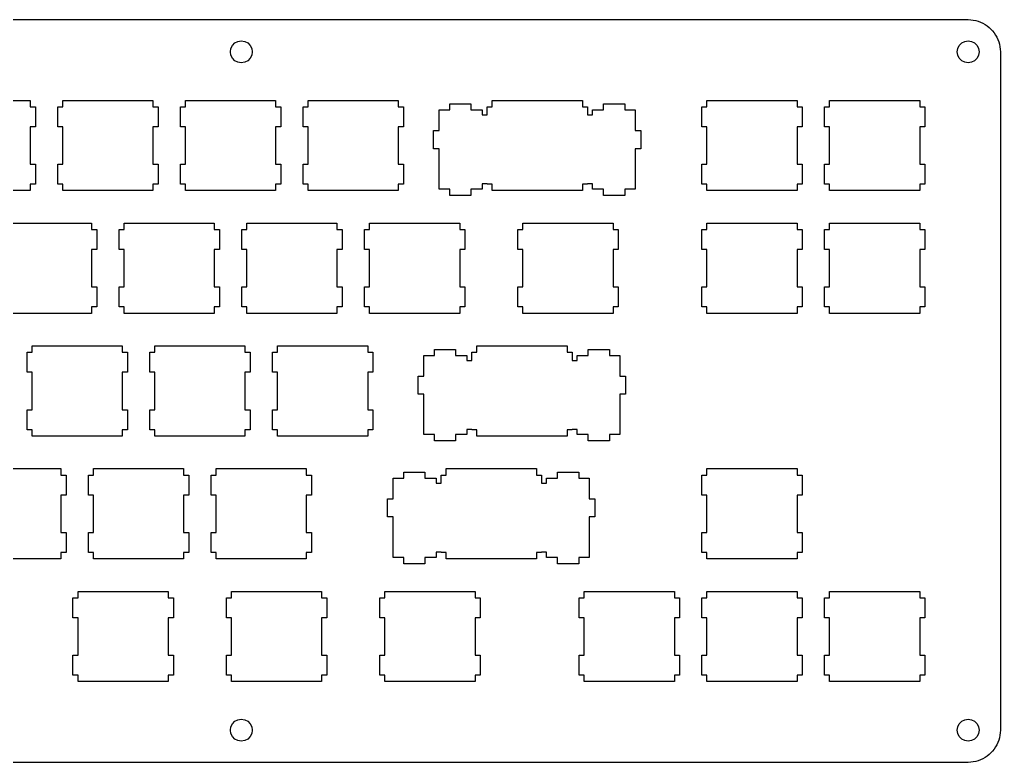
# Model space of a CAD drawing. Extents: x 0 to 349, y 0 to 115.
# Drawn here: x 196.4 to 348.7, y 0.1 to 115.3 of the extents above; entities that cross this region are included whole.
import ezdxf

# ---------------------------------------------------------------- set-up
doc = ezdxf.new("R2010")
doc.units = 0
doc.layers.get('0').update_dxf_attribs({"linetype": 'CONTINUOUS'})

msp = doc.modelspace()

# ---------------------------------------------------------------- linework, layer by layer
at = {"color": 0}
for p, q in [((5.09323, 115.343), (343.706, 115.343)), ((343.706, 115.343), (344.099, 115.328)), ((344.099, 115.328), (344.489, 115.282)), ((344.489, 115.282), (344.873, 115.207)), ((344.873, 115.207), (345.252, 115.098)), ((345.252, 115.098), (345.62, 114.961)), ((345.62, 114.961), (345.976, 114.797)), ((345.976, 114.797), (346.319, 114.607)), ((346.319, 114.607), (346.644, 114.388)), ((346.644, 114.388), (346.954, 114.146)), ((346.954, 114.146), (347.242, 113.88)), ((347.242, 113.88), (347.508, 113.592)), ((347.508, 113.592), (347.752, 113.283)), ((347.752, 113.283), (347.97, 112.955)), ((347.97, 112.955), (348.161, 112.613)), ((229.219, 110.87), (229.46, 111.344)), ((229.46, 111.344), (229.836, 111.718)), ((229.836, 111.718), (230.31, 111.961)), ((230.31, 111.961), (230.835, 112.043)), ((230.835, 112.043), (231.36, 111.961)), ((231.36, 111.961), (231.834, 111.718)), ((231.834, 111.718), (232.21, 111.344)), ((232.21, 111.344), (232.452, 110.87)), ((342.09, 110.87), (342.331, 111.344)), ((342.331, 111.344), (342.707, 111.718)), ((342.707, 111.718), (343.181, 111.961)), ((343.181, 111.961), (343.706, 112.043)), ((343.706, 112.043), (344.231, 111.961)), ((344.231, 111.961), (344.705, 111.718)), ((344.705, 111.718), (345.082, 111.344)), ((345.082, 111.344), (345.323, 110.87)), ((348.161, 112.613), (348.325, 112.256)), ((348.325, 112.256), (348.462, 111.888)), ((348.462, 111.888), (348.568, 111.51)), ((348.568, 111.51), (348.645, 111.125)), ((229.136, 110.344), (229.219, 110.87)), ((229.219, 109.819), (229.136, 110.344)), ((229.46, 109.345), (229.219, 109.819)), ((232.452, 109.819), (232.21, 109.345)), ((232.452, 110.87), (232.536, 110.344)), ((232.536, 110.344), (232.452, 109.819)), ((342.007, 110.344), (342.09, 110.87)), ((342.09, 109.819), (342.007, 110.344)), ((342.331, 109.345), (342.09, 109.819)), ((345.323, 109.819), (345.082, 109.345)), ((345.323, 110.87), (345.406, 110.344)), ((345.406, 110.344), (345.323, 109.819)), ((348.645, 111.125), (348.69, 110.735)), ((348.69, 110.735), (348.706, 110.344)), ((348.706, 110.344), (348.707, 5.09323)), ((229.836, 108.968), (229.46, 109.345)), ((230.31, 108.727), (229.836, 108.968)), ((230.835, 108.643), (230.31, 108.727)), ((231.36, 108.727), (230.835, 108.643)), ((231.834, 108.968), (231.36, 108.727)), ((232.21, 109.345), (231.834, 108.968)), ((342.707, 108.968), (342.331, 109.345)), ((343.181, 108.727), (342.707, 108.968)), ((343.706, 108.643), (343.181, 108.727)), ((344.231, 108.727), (343.706, 108.643)), ((344.705, 108.968), (344.231, 108.727)), ((345.082, 109.345), (344.705, 108.968)), ((184.069, 102.818), (198.068, 102.818)), ((198.068, 102.818), (198.068, 101.819)), ((203.119, 101.819), (203.119, 102.818)), ((203.119, 102.818), (217.118, 102.818)), ((217.118, 102.818), (217.118, 101.819)), ((222.169, 101.819), (222.169, 102.818)), ((222.169, 102.818), (236.168, 102.818)), ((236.168, 102.818), (236.168, 101.819)), ((241.219, 101.819), (241.219, 102.818)), ((241.219, 102.818), (255.218, 102.818)), ((255.218, 102.818), (255.218, 101.819)), ((263.194, 101.348), (263.194, 102.269)), ((263.194, 102.269), (266.493, 102.269)), ((266.493, 102.269), (266.493, 101.348)), ((269.794, 101.819), (269.794, 102.818)), ((269.794, 102.818), (283.793, 102.818)), ((283.793, 102.818), (283.793, 101.819)), ((287.094, 101.348), (287.094, 102.269)), ((287.094, 102.269), (290.394, 102.269)), ((290.394, 102.269), (290.394, 101.348)), ((303.131, 101.819), (303.131, 102.818)), ((303.131, 102.818), (317.132, 102.818)), ((317.132, 102.818), (317.132, 101.819)), ((322.181, 101.819), (322.181, 102.818)), ((322.181, 102.818), (336.182, 102.818)), ((336.182, 102.818), (336.182, 101.819)), ((198.068, 101.819), (198.869, 101.819)), ((198.869, 101.819), (198.869, 98.7185)), ((202.319, 98.7185), (202.319, 101.819)), ((202.319, 101.819), (203.119, 101.819)), ((217.118, 101.819), (217.919, 101.819)), ((217.919, 101.819), (217.919, 98.7185)), ((221.369, 98.7185), (221.369, 101.819)), ((221.369, 101.819), (222.169, 101.819)), ((236.168, 101.819), (236.969, 101.819)), ((236.969, 101.819), (236.969, 98.7185)), ((240.419, 98.7185), (240.419, 101.819)), ((240.419, 101.819), (241.219, 101.819)), ((255.218, 101.819), (256.019, 101.819)), ((256.019, 101.819), (256.019, 98.7185)), ((261.568, 98.1177), (261.568, 101.348)), ((261.568, 101.348), (263.194, 101.348)), ((266.493, 101.348), (268.219, 101.348)), ((268.219, 101.348), (268.219, 100.549)), ((268.219, 100.549), (268.994, 100.549)), ((268.994, 100.549), (268.994, 101.819)), ((268.994, 101.819), (269.794, 101.819)), ((283.793, 101.819), (284.594, 101.819)), ((284.594, 101.819), (284.594, 100.549)), ((284.594, 100.549), (285.368, 100.549)), ((285.368, 100.549), (285.368, 101.348)), ((285.368, 101.348), (287.094, 101.348)), ((290.394, 101.348), (292.019, 101.348)), ((292.019, 101.348), (292.019, 98.1177)), ((302.332, 98.7185), (302.332, 101.819)), ((302.332, 101.819), (303.131, 101.819)), ((317.132, 101.819), (317.931, 101.819)), ((317.931, 101.819), (317.931, 98.7185)), ((321.382, 98.7185), (321.382, 101.819)), ((321.382, 101.819), (322.181, 101.819)), ((336.182, 101.819), (336.981, 101.819)), ((336.981, 101.819), (336.981, 98.7185)), ((198.869, 98.7185), (198.068, 98.7185)), ((198.068, 98.7185), (198.068, 92.9185)), ((203.119, 98.7185), (202.319, 98.7185)), ((203.119, 92.9185), (203.119, 98.7185)), ((217.919, 98.7185), (217.118, 98.7185)), ((217.118, 98.7185), (217.118, 92.9185)), ((222.169, 98.7185), (221.369, 98.7185)), ((222.169, 92.9185), (222.169, 98.7185)), ((236.969, 98.7185), (236.168, 98.7185)), ((236.168, 98.7185), (236.168, 92.9185)), ((241.219, 98.7185), (240.419, 98.7185)), ((241.219, 92.9185), (241.219, 98.7185)), ((256.019, 98.7185), (255.218, 98.7185)), ((255.218, 98.7185), (255.218, 92.9185)), ((260.693, 95.3188), (260.693, 98.1177)), ((260.693, 98.1177), (261.568, 98.1177)), ((292.019, 98.1177), (292.894, 98.1177)), ((292.894, 98.1177), (292.894, 95.3188)), ((303.131, 98.7185), (302.332, 98.7185)), ((303.131, 92.9185), (303.131, 98.7185)), ((317.931, 98.7185), (317.132, 98.7185)), ((317.132, 98.7185), (317.132, 92.9185)), ((322.181, 98.7185), (321.382, 98.7185)), ((322.181, 92.9185), (322.181, 98.7185)), ((336.981, 98.7185), (336.182, 98.7185)), ((336.182, 98.7185), (336.182, 92.9185)), ((261.568, 95.3188), (260.693, 95.3188)), ((261.568, 89.0475), (261.568, 95.3188)), ((292.019, 95.3188), (292.019, 89.0475)), ((292.894, 95.3188), (292.019, 95.3188)), ((198.068, 92.9185), (198.869, 92.9185)), ((198.869, 92.9185), (198.869, 89.8179)), ((202.319, 89.8179), (202.319, 92.9185)), ((202.319, 92.9185), (203.119, 92.9185)), ((217.118, 92.9185), (217.919, 92.9185)), ((217.919, 92.9185), (217.919, 89.8179)), ((221.369, 89.8179), (221.369, 92.9185)), ((221.369, 92.9185), (222.169, 92.9185)), ((236.168, 92.9185), (236.969, 92.9185)), ((236.969, 92.9185), (236.969, 89.8179)), ((240.419, 89.8179), (240.419, 92.9185)), ((240.419, 92.9185), (241.219, 92.9185)), ((255.218, 92.9185), (256.019, 92.9185)), ((256.019, 92.9185), (256.019, 89.8179)), ((302.332, 89.8179), (302.332, 92.9185)), ((302.332, 92.9185), (303.131, 92.9185)), ((317.132, 92.9185), (317.931, 92.9185)), ((317.931, 92.9185), (317.931, 89.8179)), ((321.382, 89.8179), (321.382, 92.9185)), ((321.382, 92.9185), (322.181, 92.9185)), ((336.182, 92.9185), (336.981, 92.9185)), ((336.981, 92.9185), (336.981, 89.8179)), ((198.068, 88.8189), (184.069, 88.8189)), ((198.068, 89.8179), (198.068, 88.8189)), ((198.869, 89.8179), (198.068, 89.8179)), ((203.119, 89.8179), (202.319, 89.8179)), ((203.119, 88.8189), (203.119, 89.8179)), ((217.118, 88.8189), (203.119, 88.8189)), ((217.118, 89.8179), (217.118, 88.8189)), ((217.919, 89.8179), (217.118, 89.8179)), ((222.169, 89.8179), (221.369, 89.8179)), ((222.169, 88.8189), (222.169, 89.8179)), ((236.168, 88.8189), (222.169, 88.8189)), ((236.168, 89.8179), (236.168, 88.8189)), ((236.969, 89.8179), (236.168, 89.8179)), ((241.219, 89.8179), (240.419, 89.8179)), ((241.219, 88.8189), (241.219, 89.8179)), ((255.218, 88.8189), (241.219, 88.8189)), ((255.218, 89.8179), (255.218, 88.8189)), ((256.019, 89.8179), (255.218, 89.8179)), ((263.194, 89.0475), (261.568, 89.0475)), ((263.194, 88.0678), (263.194, 89.0475)), ((268.219, 89.0475), (266.493, 89.0475)), ((266.493, 89.0475), (266.493, 88.0678)), ((268.994, 89.8483), (268.219, 89.8483)), ((268.219, 89.8483), (268.219, 89.0475)), ((268.994, 89.8179), (268.994, 89.8483)), ((269.794, 89.8179), (268.994, 89.8179)), ((269.794, 88.8189), (269.794, 89.8179)), ((283.793, 88.8189), (269.794, 88.8189)), ((284.594, 89.8179), (283.793, 89.8179)), ((283.793, 89.8179), (283.793, 88.8189)), ((285.368, 89.8483), (284.594, 89.8483)), ((284.594, 89.8483), (284.594, 89.8179)), ((285.368, 89.0475), (285.368, 89.8483)), ((287.094, 89.0475), (285.368, 89.0475)), ((287.094, 88.0678), (287.094, 89.0475)), ((292.019, 89.0475), (290.394, 89.0475)), ((290.394, 89.0475), (290.394, 88.0678)), ((303.131, 89.8179), (302.332, 89.8179)), ((303.131, 88.8189), (303.131, 89.8179)), ((317.132, 88.8189), (303.131, 88.8189)), ((317.132, 89.8179), (317.132, 88.8189)), ((317.931, 89.8179), (317.132, 89.8179)), ((322.181, 89.8179), (321.382, 89.8179)), ((322.181, 88.8189), (322.181, 89.8179)), ((336.182, 88.8189), (322.181, 88.8189)), ((336.182, 89.8179), (336.182, 88.8189)), ((336.981, 89.8179), (336.182, 89.8179)), ((266.493, 88.0678), (263.194, 88.0678)), ((290.394, 88.0678), (287.094, 88.0678)), ((193.594, 83.7681), (207.593, 83.7681)), ((207.593, 83.7681), (207.593, 82.7691)), ((212.644, 82.7691), (212.644, 83.7681)), ((212.644, 83.7681), (226.643, 83.7681)), ((226.643, 83.7681), (226.643, 82.7691)), ((231.694, 82.7691), (231.694, 83.7681)), ((231.694, 83.7681), (245.693, 83.7681)), ((245.693, 83.7681), (245.693, 82.7691)), ((250.744, 82.7691), (250.744, 83.7681)), ((250.744, 83.7681), (264.743, 83.7681)), ((264.743, 83.7681), (264.743, 82.7691)), ((274.556, 82.7691), (274.556, 83.7681)), ((274.556, 83.7681), (288.557, 83.7681)), ((288.557, 83.7681), (288.557, 82.7691)), ((303.131, 82.7691), (303.131, 83.7681)), ((303.131, 83.7681), (317.132, 83.7681)), ((317.132, 83.7681), (317.132, 82.7691)), ((322.181, 82.7691), (322.181, 83.7681)), ((322.181, 83.7681), (336.182, 83.7681)), ((336.182, 83.7681), (336.182, 82.7691)), ((207.593, 82.7691), (208.394, 82.7691)), ((208.394, 82.7691), (208.394, 79.6685)), ((211.844, 79.6685), (211.844, 82.7691)), ((211.844, 82.7691), (212.644, 82.7691)), ((226.643, 82.7691), (227.444, 82.7691)), ((227.444, 82.7691), (227.444, 79.6685)), ((230.894, 79.6685), (230.894, 82.7691)), ((230.894, 82.7691), (231.694, 82.7691)), ((245.693, 82.7691), (246.494, 82.7691)), ((246.494, 82.7691), (246.494, 79.6685)), ((249.944, 79.6685), (249.944, 82.7691)), ((249.944, 82.7691), (250.744, 82.7691)), ((264.743, 82.7691), (265.544, 82.7691)), ((265.544, 82.7691), (265.544, 79.6685)), ((273.757, 79.6685), (273.757, 82.7691)), ((273.757, 82.7691), (274.556, 82.7691)), ((288.557, 82.7691), (289.356, 82.7691)), ((289.356, 82.7691), (289.356, 79.6685)), ((302.332, 79.6685), (302.332, 82.7691)), ((302.332, 82.7691), (303.131, 82.7691)), ((317.132, 82.7691), (317.931, 82.7691)), ((317.931, 82.7691), (317.931, 79.6685)), ((321.382, 79.6685), (321.382, 82.7691)), ((321.382, 82.7691), (322.181, 82.7691)), ((336.182, 82.7691), (336.981, 82.7691)), ((336.981, 82.7691), (336.981, 79.6685)), ((208.394, 79.6685), (207.593, 79.6685)), ((207.593, 79.6685), (207.593, 73.8685)), ((212.644, 79.6685), (211.844, 79.6685)), ((212.644, 73.8685), (212.644, 79.6685)), ((227.444, 79.6685), (226.643, 79.6685)), ((226.643, 79.6685), (226.643, 73.8685)), ((231.694, 79.6685), (230.894, 79.6685)), ((231.694, 73.8685), (231.694, 79.6685)), ((246.494, 79.6685), (245.693, 79.6685)), ((245.693, 79.6685), (245.693, 73.8685)), ((250.744, 79.6685), (249.944, 79.6685)), ((250.744, 73.8685), (250.744, 79.6685)), ((265.544, 79.6685), (264.743, 79.6685)), ((264.743, 79.6685), (264.743, 73.8685)), ((274.556, 79.6685), (273.757, 79.6685)), ((274.556, 73.8685), (274.556, 79.6685)), ((289.356, 79.6685), (288.557, 79.6685)), ((288.557, 79.6685), (288.557, 73.8685)), ((303.131, 79.6685), (302.332, 79.6685)), ((303.131, 73.8685), (303.131, 79.6685)), ((317.931, 79.6685), (317.132, 79.6685)), ((317.132, 79.6685), (317.132, 73.8685)), ((322.181, 79.6685), (321.382, 79.6685)), ((322.181, 73.8685), (322.181, 79.6685)), ((336.981, 79.6685), (336.182, 79.6685)), ((336.182, 79.6685), (336.182, 73.8685)), ((207.593, 73.8685), (208.394, 73.8685)), ((208.394, 73.8685), (208.394, 70.7679)), ((211.844, 70.7679), (211.844, 73.8685)), ((211.844, 73.8685), (212.644, 73.8685)), ((226.643, 73.8685), (227.444, 73.8685)), ((227.444, 73.8685), (227.444, 70.7679)), ((230.894, 70.7679), (230.894, 73.8685)), ((230.894, 73.8685), (231.694, 73.8685)), ((245.693, 73.8685), (246.494, 73.8685)), ((246.494, 73.8685), (246.494, 70.7679)), ((249.944, 70.7679), (249.944, 73.8685)), ((249.944, 73.8685), (250.744, 73.8685)), ((264.743, 73.8685), (265.544, 73.8685)), ((265.544, 73.8685), (265.544, 70.7679)), ((273.757, 70.7679), (273.757, 73.8685)), ((273.757, 73.8685), (274.556, 73.8685)), ((288.557, 73.8685), (289.356, 73.8685)), ((289.356, 73.8685), (289.356, 70.7679)), ((302.332, 70.7679), (302.332, 73.8685)), ((302.332, 73.8685), (303.131, 73.8685)), ((317.132, 73.8685), (317.931, 73.8685)), ((317.931, 73.8685), (317.931, 70.7679)), ((321.382, 70.7679), (321.382, 73.8685)), ((321.382, 73.8685), (322.181, 73.8685)), ((336.182, 73.8685), (336.981, 73.8685)), ((336.981, 73.8685), (336.981, 70.7679)), ((207.593, 70.7679), (207.593, 69.7689)), ((208.394, 70.7679), (207.593, 70.7679)), ((212.644, 70.7679), (211.844, 70.7679)), ((212.644, 69.7689), (212.644, 70.7679)), ((226.643, 70.7679), (226.643, 69.7689)), ((227.444, 70.7679), (226.643, 70.7679)), ((231.694, 70.7679), (230.894, 70.7679)), ((231.694, 69.7689), (231.694, 70.7679)), ((245.693, 70.7679), (245.693, 69.7689)), ((246.494, 70.7679), (245.693, 70.7679)), ((250.744, 70.7679), (249.944, 70.7679)), ((250.744, 69.7689), (250.744, 70.7679)), ((264.743, 70.7679), (264.743, 69.7689)), ((265.544, 70.7679), (264.743, 70.7679)), ((274.556, 70.7679), (273.757, 70.7679)), ((274.556, 69.7689), (274.556, 70.7679)), ((288.557, 70.7679), (288.557, 69.7689)), ((289.356, 70.7679), (288.557, 70.7679)), ((303.131, 70.7679), (302.332, 70.7679)), ((303.131, 69.7689), (303.131, 70.7679)), ((317.132, 70.7679), (317.132, 69.7689)), ((317.931, 70.7679), (317.132, 70.7679)), ((322.181, 70.7679), (321.382, 70.7679)), ((322.181, 69.7689), (322.181, 70.7679)), ((336.182, 70.7679), (336.182, 69.7689)), ((336.981, 70.7679), (336.182, 70.7679)), ((207.593, 69.7689), (193.594, 69.7689)), ((226.643, 69.7689), (212.644, 69.7689)), ((245.693, 69.7689), (231.694, 69.7689)), ((264.743, 69.7689), (250.744, 69.7689)), ((288.557, 69.7689), (274.556, 69.7689)), ((317.132, 69.7689), (303.131, 69.7689)), ((336.182, 69.7689), (322.181, 69.7689)), ((198.356, 63.7191), (198.356, 64.7181)), ((198.356, 64.7181), (212.357, 64.7181)), ((212.357, 64.7181), (212.357, 63.7191)), ((217.406, 63.7191), (217.406, 64.7181)), ((217.406, 64.7181), (231.407, 64.7181)), ((231.407, 64.7181), (231.407, 63.7191)), ((236.456, 63.7191), (236.456, 64.7181)), ((236.456, 64.7181), (250.457, 64.7181)), ((250.457, 64.7181), (250.457, 63.7191)), ((260.813, 63.2478), (260.813, 64.1685)), ((260.813, 64.1685), (264.113, 64.1685)), ((264.113, 64.1685), (264.113, 63.2478)), ((267.413, 63.7191), (267.413, 64.7181)), ((267.413, 64.7181), (281.413, 64.7181)), ((281.413, 64.7181), (281.413, 63.7191)), ((284.712, 63.2478), (284.712, 64.1685)), ((284.712, 64.1685), (288.013, 64.1685)), ((288.013, 64.1685), (288.013, 63.2478)), ((197.557, 60.6185), (197.557, 63.7191)), ((197.557, 63.7191), (198.356, 63.7191)), ((212.357, 63.7191), (213.156, 63.7191)), ((213.156, 63.7191), (213.156, 60.6185)), ((216.607, 60.6185), (216.607, 63.7191)), ((216.607, 63.7191), (217.406, 63.7191)), ((231.407, 63.7191), (232.206, 63.7191)), ((232.206, 63.7191), (232.206, 60.6185)), ((235.657, 60.6185), (235.657, 63.7191)), ((235.657, 63.7191), (236.456, 63.7191)), ((250.457, 63.7191), (251.256, 63.7191)), ((251.256, 63.7191), (251.256, 60.6185)), ((259.188, 60.0177), (259.188, 63.2478)), ((259.188, 63.2478), (260.813, 63.2478)), ((264.113, 63.2478), (265.837, 63.2478)), ((265.837, 63.2478), (265.837, 62.4487)), ((265.837, 62.4487), (266.613, 62.4487)), ((266.613, 62.4487), (266.613, 63.7191)), ((266.613, 63.7191), (267.413, 63.7191)), ((281.413, 63.7191), (282.213, 63.7191)), ((282.213, 63.7191), (282.213, 62.4487)), ((282.213, 62.4487), (282.988, 62.4487)), ((282.988, 62.4487), (282.988, 63.2478)), ((282.988, 63.2478), (284.712, 63.2478)), ((288.013, 63.2478), (289.638, 63.2478)), ((289.638, 63.2478), (289.638, 60.0177)), ((198.356, 60.6185), (197.557, 60.6185)), ((198.356, 54.8185), (198.356, 60.6185)), ((213.156, 60.6185), (212.357, 60.6185)), ((212.357, 60.6185), (212.357, 54.8185)), ((217.406, 60.6185), (216.607, 60.6185)), ((217.406, 54.8185), (217.406, 60.6185)), ((232.206, 60.6185), (231.407, 60.6185)), ((231.407, 60.6185), (231.407, 54.8185)), ((236.456, 60.6185), (235.657, 60.6185)), ((236.456, 54.8185), (236.456, 60.6185)), ((251.256, 60.6185), (250.457, 60.6185)), ((250.457, 60.6185), (250.457, 54.8185)), ((258.313, 57.2188), (258.313, 60.0177)), ((258.313, 60.0177), (259.188, 60.0177)), ((289.638, 60.0177), (290.513, 60.0177)), ((290.513, 60.0177), (290.513, 57.2188)), ((259.188, 57.2188), (258.313, 57.2188)), ((259.188, 50.9475), (259.188, 57.2188)), ((289.638, 57.2188), (289.638, 50.9475)), ((290.513, 57.2188), (289.638, 57.2188)), ((197.557, 51.7179), (197.557, 54.8185)), ((197.557, 54.8185), (198.356, 54.8185)), ((212.357, 54.8185), (213.156, 54.8185)), ((213.156, 54.8185), (213.156, 51.7179)), ((216.607, 51.7179), (216.607, 54.8185)), ((216.607, 54.8185), (217.406, 54.8185)), ((231.407, 54.8185), (232.206, 54.8185)), ((232.206, 54.8185), (232.206, 51.7179)), ((235.657, 51.7179), (235.657, 54.8185)), ((235.657, 54.8185), (236.456, 54.8185)), ((250.457, 54.8185), (251.256, 54.8185)), ((251.256, 54.8185), (251.256, 51.7179)), ((198.356, 51.7179), (197.557, 51.7179)), ((198.356, 50.7189), (198.356, 51.7179)), ((212.357, 50.7189), (198.356, 50.7189)), ((212.357, 51.7179), (212.357, 50.7189)), ((213.156, 51.7179), (212.357, 51.7179)), ((217.406, 51.7179), (216.607, 51.7179)), ((217.406, 50.7189), (217.406, 51.7179)), ((231.407, 50.7189), (217.406, 50.7189)), ((231.407, 51.7179), (231.407, 50.7189)), ((232.206, 51.7179), (231.407, 51.7179)), ((236.456, 51.7179), (235.657, 51.7179)), ((236.456, 50.7189), (236.456, 51.7179)), ((250.457, 50.7189), (236.456, 50.7189)), ((250.457, 51.7179), (250.457, 50.7189)), ((251.256, 51.7179), (250.457, 51.7179)), ((260.813, 50.9475), (259.188, 50.9475)), ((260.813, 49.9678), (260.813, 50.9475)), ((265.837, 50.9475), (264.113, 50.9475)), ((264.113, 50.9475), (264.113, 49.9678)), ((266.613, 51.7483), (265.837, 51.7483)), ((265.837, 51.7483), (265.837, 50.9475)), ((266.613, 51.7179), (266.613, 51.7483)), ((267.413, 51.7179), (266.613, 51.7179)), ((267.413, 50.7189), (267.413, 51.7179)), ((281.413, 50.7189), (267.413, 50.7189)), ((282.213, 51.7179), (281.413, 51.7179)), ((281.413, 51.7179), (281.413, 50.7189)), ((282.988, 51.7483), (282.213, 51.7483)), ((282.213, 51.7483), (282.213, 51.7179)), ((282.988, 50.9475), (282.988, 51.7483)), ((284.712, 50.9475), (282.988, 50.9475)), ((284.712, 49.9678), (284.712, 50.9475)), ((289.638, 50.9475), (288.013, 50.9475)), ((288.013, 50.9475), (288.013, 49.9678)), ((264.113, 49.9678), (260.813, 49.9678)), ((288.013, 49.9678), (284.712, 49.9678)), ((188.831, 45.6681), (202.832, 45.6681)), ((202.832, 45.6681), (202.832, 44.6691)), ((202.832, 44.6691), (203.631, 44.6691)), ((203.631, 44.6691), (203.631, 41.5685)), ((207.082, 41.5685), (207.082, 44.6691)), ((207.082, 44.6691), (207.881, 44.6691)), ((207.881, 44.6691), (207.881, 45.6681)), ((207.881, 45.6681), (221.882, 45.6681)), ((221.882, 45.6681), (221.882, 44.6691)), ((221.882, 44.6691), (222.681, 44.6691)), ((222.681, 44.6691), (222.681, 41.5685)), ((226.132, 41.5685), (226.132, 44.6691)), ((226.132, 44.6691), (226.931, 44.6691)), ((226.931, 44.6691), (226.931, 45.6681)), ((226.931, 45.6681), (240.932, 45.6681)), ((240.932, 45.6681), (240.932, 44.6691)), ((240.932, 44.6691), (241.731, 44.6691)), ((241.731, 44.6691), (241.731, 41.5685)), ((254.424, 40.9677), (254.424, 44.1978)), ((254.424, 44.1978), (256.049, 44.1978)), ((256.049, 44.1978), (256.049, 45.1185)), ((256.049, 45.1185), (259.35, 45.1185)), ((259.35, 45.1185), (259.35, 44.1978)), ((259.35, 44.1978), (261.075, 44.1978)), ((261.075, 44.1978), (261.075, 43.3987)), ((261.849, 43.3987), (261.849, 44.6691)), ((261.849, 44.6691), (262.65, 44.6691)), ((262.65, 44.6691), (262.65, 45.6681)), ((262.65, 45.6681), (276.649, 45.6681)), ((276.649, 45.6681), (276.649, 44.6691)), ((276.649, 44.6691), (277.45, 44.6691)), ((277.45, 44.6691), (277.45, 43.3987)), ((278.225, 43.3987), (278.225, 44.1978)), ((278.225, 44.1978), (279.95, 44.1978)), ((279.95, 44.1978), (279.95, 45.1185)), ((279.95, 45.1185), (283.25, 45.1185)), ((283.25, 45.1185), (283.25, 44.1978)), ((283.25, 44.1978), (284.875, 44.1978)), ((284.875, 44.1978), (284.875, 40.9677)), ((302.332, 41.5685), (302.332, 44.6691)), ((302.332, 44.6691), (303.131, 44.6691)), ((303.131, 44.6691), (303.131, 45.6681)), ((303.131, 45.6681), (317.132, 45.6681)), ((317.132, 45.6681), (317.132, 44.6691)), ((317.132, 44.6691), (317.931, 44.6691)), ((317.931, 44.6691), (317.931, 41.5685)), ((261.075, 43.3987), (261.849, 43.3987)), ((277.45, 43.3987), (278.225, 43.3987)), ((203.631, 41.5685), (202.832, 41.5685)), ((202.832, 41.5685), (202.832, 35.7685)), ((207.881, 41.5685), (207.082, 41.5685)), ((207.881, 35.7685), (207.881, 41.5685)), ((222.681, 41.5685), (221.882, 41.5685)), ((221.882, 41.5685), (221.882, 35.7685)), ((226.931, 41.5685), (226.132, 41.5685)), ((226.931, 35.7685), (226.931, 41.5685)), ((241.731, 41.5685), (240.932, 41.5685)), ((240.932, 41.5685), (240.932, 35.7685)), ((303.131, 41.5685), (302.332, 41.5685)), ((303.131, 35.7685), (303.131, 41.5685)), ((317.931, 41.5685), (317.132, 41.5685)), ((317.132, 41.5685), (317.132, 35.7685)), ((253.55, 38.1688), (253.55, 40.9677)), ((253.55, 40.9677), (254.424, 40.9677)), ((284.875, 40.9677), (285.75, 40.9677)), ((285.75, 40.9677), (285.75, 38.1688)), ((254.424, 38.1688), (253.55, 38.1688)), ((254.424, 31.8975), (254.424, 38.1688)), ((284.875, 38.1688), (284.875, 31.8975)), ((285.75, 38.1688), (284.875, 38.1688)), ((202.832, 35.7685), (203.631, 35.7685)), ((203.631, 35.7685), (203.631, 32.6678)), ((207.082, 32.6678), (207.082, 35.7685)), ((207.082, 35.7685), (207.881, 35.7685)), ((221.882, 35.7685), (222.681, 35.7685)), ((222.681, 35.7685), (222.681, 32.6678)), ((226.132, 32.6678), (226.132, 35.7685)), ((226.132, 35.7685), (226.931, 35.7685)), ((240.932, 35.7685), (241.731, 35.7685)), ((241.731, 35.7685), (241.731, 32.6678)), ((302.332, 32.6678), (302.332, 35.7685)), ((302.332, 35.7685), (303.131, 35.7685)), ((317.132, 35.7685), (317.931, 35.7685)), ((317.931, 35.7685), (317.931, 32.6678)), ((202.832, 32.6678), (202.832, 31.6687)), ((203.631, 32.6678), (202.832, 32.6678)), ((207.881, 32.6678), (207.082, 32.6678)), ((207.881, 31.6687), (207.881, 32.6678)), ((221.882, 32.6678), (221.882, 31.6687)), ((222.681, 32.6678), (221.882, 32.6678)), ((226.931, 32.6678), (226.132, 32.6678)), ((226.931, 31.6687), (226.931, 32.6678)), ((240.932, 32.6678), (240.932, 31.6687)), ((241.731, 32.6678), (240.932, 32.6678)), ((261.849, 32.6981), (261.075, 32.6981)), ((261.075, 32.6981), (261.075, 31.8975)), ((261.849, 32.6678), (261.849, 32.6981)), ((262.65, 32.6678), (261.849, 32.6678)), ((262.65, 31.6687), (262.65, 32.6678)), ((277.45, 32.6678), (276.649, 32.6678)), ((276.649, 32.6678), (276.649, 31.6687)), ((278.225, 32.6981), (277.45, 32.6981)), ((277.45, 32.6981), (277.45, 32.6678)), ((278.225, 31.8975), (278.225, 32.6981)), ((303.131, 32.6678), (302.332, 32.6678)), ((303.131, 31.6687), (303.131, 32.6678)), ((317.132, 32.6678), (317.132, 31.6687)), ((317.931, 32.6678), (317.132, 32.6678)), ((202.832, 31.6687), (188.831, 31.6687)), ((221.882, 31.6687), (207.881, 31.6687)), ((240.932, 31.6687), (226.931, 31.6687)), ((256.049, 31.8975), (254.424, 31.8975)), ((256.049, 30.9177), (256.049, 31.8975)), ((259.35, 30.9177), (256.049, 30.9177)), ((261.075, 31.8975), (259.35, 31.8975)), ((259.35, 31.8975), (259.35, 30.9177)), ((276.649, 31.6687), (262.65, 31.6687)), ((279.95, 31.8975), (278.225, 31.8975)), ((279.95, 30.9177), (279.95, 31.8975)), ((283.25, 30.9177), (279.95, 30.9177)), ((284.875, 31.8975), (283.25, 31.8975)), ((283.25, 31.8975), (283.25, 30.9177)), ((317.132, 31.6687), (303.131, 31.6687)), ((205.5, 25.6191), (205.5, 26.6182)), ((205.5, 26.6182), (219.499, 26.6182)), ((219.499, 26.6182), (219.499, 25.6191)), ((229.313, 25.6191), (229.313, 26.6182)), ((229.313, 26.6182), (243.313, 26.6182)), ((243.313, 26.6182), (243.313, 25.6191)), ((253.125, 25.6191), (253.125, 26.6182)), ((253.125, 26.6182), (267.124, 26.6182)), ((267.124, 26.6182), (267.124, 25.6191)), ((284.081, 25.6191), (284.081, 26.6182)), ((284.081, 26.6182), (298.082, 26.6182)), ((298.082, 26.6182), (298.082, 25.6191)), ((303.131, 25.6191), (303.131, 26.6182)), ((303.131, 26.6182), (317.132, 26.6182)), ((317.132, 26.6182), (317.132, 25.6191)), ((322.181, 25.6191), (322.181, 26.6182)), ((322.181, 26.6182), (336.182, 26.6182)), ((336.182, 26.6182), (336.182, 25.6191)), ((204.699, 22.5185), (204.699, 25.6191)), ((204.699, 25.6191), (205.5, 25.6191)), ((219.499, 25.6191), (220.3, 25.6191)), ((220.3, 25.6191), (220.3, 22.5185)), ((228.513, 22.5185), (228.513, 25.6191)), ((228.513, 25.6191), (229.313, 25.6191)), ((243.313, 25.6191), (244.113, 25.6191)), ((244.113, 25.6191), (244.113, 22.5185)), ((252.324, 22.5185), (252.324, 25.6191)), ((252.324, 25.6191), (253.125, 25.6191)), ((267.124, 25.6191), (267.925, 25.6191)), ((267.925, 25.6191), (267.925, 22.5185)), ((283.282, 22.5185), (283.282, 25.6191)), ((283.282, 25.6191), (284.081, 25.6191)), ((298.082, 25.6191), (298.881, 25.6191)), ((298.881, 25.6191), (298.881, 22.5185)), ((302.332, 22.5185), (302.332, 25.6191)), ((302.332, 25.6191), (303.131, 25.6191)), ((317.132, 25.6191), (317.931, 25.6191)), ((317.931, 25.6191), (317.931, 22.5185)), ((321.382, 22.5185), (321.382, 25.6191)), ((321.382, 25.6191), (322.181, 25.6191)), ((336.182, 25.6191), (336.981, 25.6191)), ((336.981, 25.6191), (336.981, 22.5185)), ((205.5, 22.5185), (204.699, 22.5185)), ((205.5, 16.7184), (205.5, 22.5185)), ((220.3, 22.5185), (219.499, 22.5185)), ((219.499, 22.5185), (219.499, 16.7184)), ((229.313, 22.5185), (228.513, 22.5185)), ((229.313, 16.7184), (229.313, 22.5185)), ((244.113, 22.5185), (243.313, 22.5185)), ((243.313, 22.5185), (243.313, 16.7184)), ((253.125, 22.5185), (252.324, 22.5185)), ((253.125, 16.7184), (253.125, 22.5185)), ((267.925, 22.5185), (267.124, 22.5185)), ((267.124, 22.5185), (267.124, 16.7184)), ((284.081, 22.5185), (283.282, 22.5185)), ((284.081, 16.7184), (284.081, 22.5185)), ((298.881, 22.5185), (298.082, 22.5185)), ((298.082, 22.5185), (298.082, 16.7184)), ((303.131, 22.5185), (302.332, 22.5185)), ((303.131, 16.7184), (303.131, 22.5185)), ((317.931, 22.5185), (317.132, 22.5185)), ((317.132, 22.5185), (317.132, 16.7184)), ((322.181, 22.5185), (321.382, 22.5185)), ((322.181, 16.7184), (322.181, 22.5185)), ((336.981, 22.5185), (336.182, 22.5185)), ((336.182, 22.5185), (336.182, 16.7184)), ((204.699, 13.6178), (204.699, 16.7184)), ((204.699, 16.7184), (205.5, 16.7184)), ((219.499, 16.7184), (220.3, 16.7184)), ((220.3, 16.7184), (220.3, 13.6178)), ((228.513, 13.6178), (228.513, 16.7184)), ((228.513, 16.7184), (229.313, 16.7184)), ((243.313, 16.7184), (244.113, 16.7184)), ((244.113, 16.7184), (244.113, 13.6178)), ((252.324, 13.6178), (252.324, 16.7184)), ((252.324, 16.7184), (253.125, 16.7184)), ((267.124, 16.7184), (267.925, 16.7184)), ((267.925, 16.7184), (267.925, 13.6178)), ((283.282, 13.6178), (283.282, 16.7184)), ((283.282, 16.7184), (284.081, 16.7184)), ((298.082, 16.7184), (298.881, 16.7184)), ((298.881, 16.7184), (298.881, 13.6178)), ((302.332, 13.6178), (302.332, 16.7184)), ((302.332, 16.7184), (303.131, 16.7184)), ((317.132, 16.7184), (317.931, 16.7184)), ((317.931, 16.7184), (317.931, 13.6178)), ((321.382, 13.6178), (321.382, 16.7184)), ((321.382, 16.7184), (322.181, 16.7184)), ((336.182, 16.7184), (336.981, 16.7184)), ((336.981, 16.7184), (336.981, 13.6178)), ((205.5, 13.6178), (204.699, 13.6178)), ((205.5, 12.6187), (205.5, 13.6178)), ((219.499, 12.6187), (205.5, 12.6187)), ((219.499, 13.6178), (219.499, 12.6187)), ((220.3, 13.6178), (219.499, 13.6178)), ((229.313, 13.6178), (228.513, 13.6178)), ((229.313, 12.6187), (229.313, 13.6178)), ((243.313, 12.6187), (229.313, 12.6187)), ((243.313, 13.6178), (243.313, 12.6187)), ((244.113, 13.6178), (243.313, 13.6178)), ((253.125, 13.6178), (252.324, 13.6178)), ((253.125, 12.6187), (253.125, 13.6178)), ((267.124, 12.6187), (253.125, 12.6187)), ((267.124, 13.6178), (267.124, 12.6187)), ((267.925, 13.6178), (267.124, 13.6178)), ((284.081, 13.6178), (283.282, 13.6178)), ((284.081, 12.6187), (284.081, 13.6178)), ((298.082, 12.6187), (284.081, 12.6187)), ((298.082, 13.6178), (298.082, 12.6187)), ((298.881, 13.6178), (298.082, 13.6178)), ((303.131, 13.6178), (302.332, 13.6178)), ((303.131, 12.6187), (303.131, 13.6178)), ((317.132, 12.6187), (303.131, 12.6187)), ((317.132, 13.6178), (317.132, 12.6187)), ((317.931, 13.6178), (317.132, 13.6178)), ((322.181, 13.6178), (321.382, 13.6178)), ((322.181, 12.6187), (322.181, 13.6178)), ((336.182, 12.6187), (322.181, 12.6187)), ((336.182, 13.6178), (336.182, 12.6187)), ((336.981, 13.6178), (336.182, 13.6178)), ((229.219, 5.61827), (229.46, 6.0923)), ((229.46, 6.0923), (229.836, 6.4685)), ((229.836, 6.4685), (230.31, 6.70966)), ((230.31, 6.70966), (230.835, 6.79372)), ((230.835, 6.79372), (231.36, 6.70966)), ((231.36, 6.70966), (231.834, 6.4685)), ((231.834, 6.4685), (232.21, 6.0923)), ((232.21, 6.0923), (232.452, 5.61827)), ((342.09, 5.61827), (342.331, 6.0923)), ((342.331, 6.0923), (342.707, 6.4685)), ((342.707, 6.4685), (343.181, 6.70966)), ((343.181, 6.70966), (343.706, 6.79372)), ((343.706, 6.79372), (344.231, 6.70966)), ((344.231, 6.70966), (344.705, 6.4685)), ((344.705, 6.4685), (345.082, 6.0923)), ((345.082, 6.0923), (345.323, 5.61827)), ((229.136, 5.09323), (229.219, 5.61827)), ((229.219, 4.56957), (229.136, 5.09323)), ((229.46, 4.09416), (229.219, 4.56957)), ((232.452, 4.56957), (232.21, 4.09416)), ((232.452, 5.61827), (232.536, 5.09323)), ((232.536, 5.09323), (232.452, 4.56957)), ((342.007, 5.09323), (342.09, 5.61827)), ((342.09, 4.56957), (342.007, 5.09323)), ((342.331, 4.09416), (342.09, 4.56957)), ((345.323, 4.56957), (345.082, 4.09416)), ((345.323, 5.61827), (345.406, 5.09323)), ((345.406, 5.09323), (345.323, 4.56957)), ((348.69, 4.70186), (348.645, 4.31052)), ((348.707, 5.09323), (348.69, 4.70186)), ((229.836, 3.71796), (229.46, 4.09416)), ((230.31, 3.47679), (229.836, 3.71796)), ((230.835, 3.39411), (230.31, 3.47679)), ((231.36, 3.47679), (230.835, 3.39411)), ((231.834, 3.71796), (231.36, 3.47679)), ((232.21, 4.09416), (231.834, 3.71796)), ((342.707, 3.71796), (342.331, 4.09416)), ((343.181, 3.47679), (342.707, 3.71796)), ((343.706, 3.39411), (343.181, 3.47679)), ((344.231, 3.47679), (343.706, 3.39411)), ((344.705, 3.71796), (344.231, 3.47679)), ((345.082, 4.09416), (344.705, 3.71796)), ((348.325, 3.18051), (348.161, 2.8236)), ((348.462, 3.54845), (348.325, 3.18051)), ((348.568, 3.92603), (348.462, 3.54845)), ((348.645, 4.31052), (348.568, 3.92603)), ((347.242, 1.55718), (346.954, 1.29122)), ((347.508, 1.84795), (347.242, 1.55718)), ((347.752, 2.15387), (347.508, 1.84795)), ((347.97, 2.48185), (347.752, 2.15387)), ((348.161, 2.8236), (347.97, 2.48185)), ((343.706, 0.09371), (5.09323, 0.09371)), ((344.099, 0.10749), (343.706, 0.09371)), ((344.489, 0.1571), (344.099, 0.10749)), ((344.873, 0.23289), (344.489, 0.1571)), ((345.252, 0.33762), (344.873, 0.23289)), ((345.62, 0.47404), (345.252, 0.33762)), ((345.976, 0.63803), (345.62, 0.47404)), ((346.319, 0.82958), (345.976, 0.63803)), ((346.644, 1.04869), (346.319, 0.82958)), ((346.954, 1.29122), (346.644, 1.04869))]:
    msp.add_line(p, q, dxfattribs=at)

doc.saveas('drawing.dxf')
